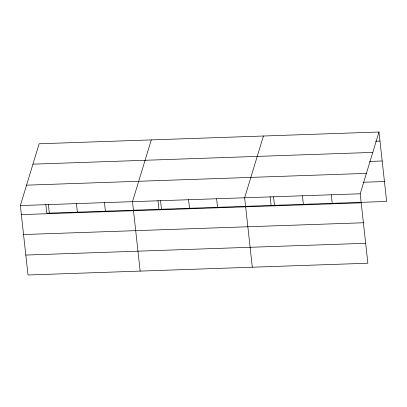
<?xml version="1.0" encoding="UTF-8"?>
<svg xmlns="http://www.w3.org/2000/svg" width="407" height="407" viewBox="0 0 407 407"><rect width="100%" height="100%" fill="white"/><g stroke="black" fill="none" stroke-linecap="round" stroke-linejoin="round"><path stroke-width="0.61" d="M378.983 132.01L360.2 193.778L367.862 263.217L28.017 274.99L20.35 205.55L39.138 143.783L378.983 132.01L386.65 201.45L46.8 213.222L45.838 204.507M151.287 139.901L132.499 201.663L140.166 271.103M263.436 136.014L244.648 197.782L252.315 267.216M375.59 141.224L379.985 141.071M32.936 164.169L372.787 152.396M369.622 161.431L382.183 160.994M26.552 185.17L366.397 173.392M363.1 182.265L384.452 181.527M20.35 205.55L360.2 193.778M21.352 214.611L361.197 202.834M23.55 234.534L363.4 222.761M25.814 255.062L365.664 243.289M331.313 194.78L332.31 203.836M302.421 195.777L303.424 204.838M273.535 196.779L274.537 205.84M270.141 196.734L271.103 205.454M216.61 198.753L217.613 207.809M188.573 199.72L189.576 208.781M160.536 200.692L161.538 209.753M157.987 200.62L158.954 209.34M104.462 202.635L105.464 211.696M76.424 203.607L77.427 212.668M48.387 204.579L49.389 213.639"/></g></svg>
